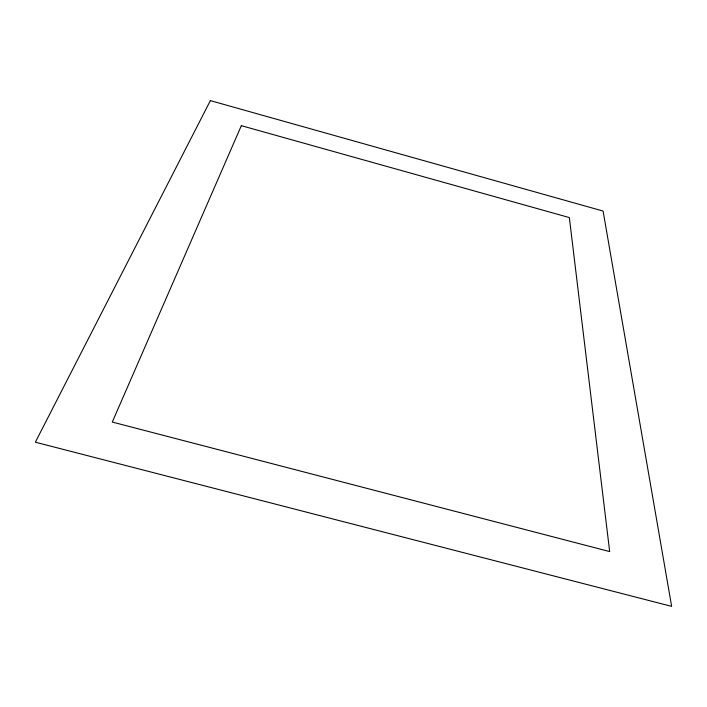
<?xml version="1.0" encoding="UTF-8"?>
<svg xmlns="http://www.w3.org/2000/svg" width="707" height="707" viewBox="0 0 707 707"><rect width="100%" height="100%" fill="white"/><g stroke="black" fill="none" stroke-linecap="round" stroke-linejoin="round"><path stroke-width="1.06" d="M241.343 125.669L112.28 422.052L609.673 551.584L569.347 217.579L241.343 125.669M210.368 100.624L35.35 442.193L671.65 606.376L603.089 211.057L210.368 100.624"/></g></svg>
